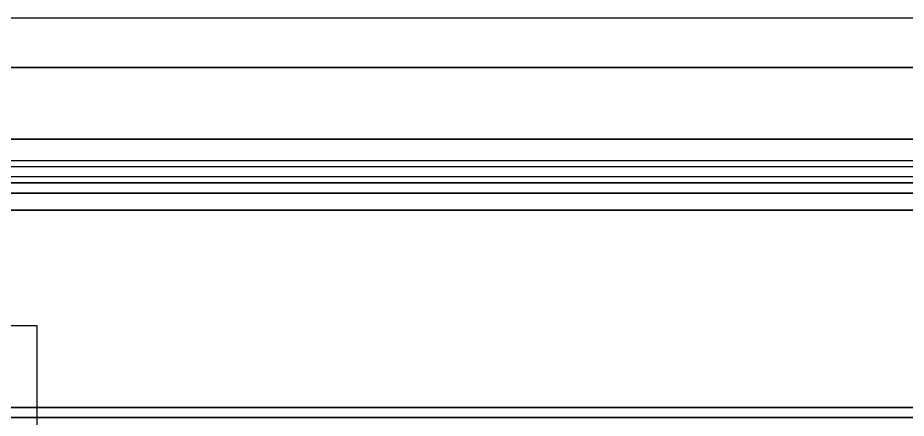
# Model space of a CAD drawing. Extents: x -3500 to 3500, y -3500 to 3500.
# Drawn here: x 278 to 1519, y 1748 to 2307 of the extents above; entities that cross this region are included whole.
import ezdxf

# ---------------------------------------------------------------- set-up
doc = ezdxf.new("R2010")
doc.units = 0
for name, color, linetype in [('L5D0', 3, 'CONTINUOUS'), ('L5D100', 7, 'CONTINUOUS'), ('L5D11', 2, 'CONTINUOUS'), ('L5D99', 4, 'CONTINUOUS')]:
    doc.layers.add(name, color=color, linetype=linetype)

# ---------------------------------------------------------------- blocks, each defined once
blk = doc.blocks.new('ground_main_5')
at = {"layer": 'L5D0'}
for points in [[(2260, 2107.09), (-2260, 2107.09)], [(-2260, 2076.91), (2260, 2076.91)], [(2304.4725, 2062.28), (-2304.4725, 2062.28)], [(-2304.4725, 2062.28), (2304.4725, 2062.28)], [(2334.91, 1748.689), (-396.5985, 1748.689)], [(-396.5985, 1748.689), (2334.91, 1748.689)]]:
    blk.add_lwpolyline(points, dxfattribs=at)
blk = doc.blocks.new('TOP_main_5_Cheese_100')
at = {"layer": 'L5D100'}
for points in [[(-2637.5, 2137.5), (2637.5, 2137.5)], [(2637.5, 2137.5), (-2637.5, 2137.5)], [(-2637.5, 2237.5), (2637.5, 2237.5)], [(2637.5, 2237.5), (-2637.5, 2237.5)], [(2260, 2107.09), (-2260, 2107.09)], [(-2267.448, 2076.5385), (2267.448, 2076.5385)], [(2325.6125, 2038.1455), (-2325.6125, 2038.1455)], [(-2260, 2076.91), (2260, 2076.91), (2260.5475, 2076.908), (2261.0945, 2076.902), (2261.642, 2076.892), (2262.189, 2076.878), (2262.736, 2076.86), (2263.2825, 2076.838), (2263.8295, 2076.812), (2264.376, 2076.782), (2264.922, 2076.748), (2265.468, 2076.71), (2266.014, 2076.668), (2266.559, 2076.6225), (2267.104, 2076.5725), (2267.448, 2076.5385), (-2267.448, 2076.5385)], [(-2325.6125, 2038.1455), (2325.6125, 2038.1455)], [(2334.91, 1762.5), (-2334.91, 1762.5)], [(262.5, 1762.5), (2334.91, 1762.5)]]:
    blk.add_lwpolyline(points, dxfattribs=at)
blk = doc.blocks.new('TOP_main_5')
at = {"layer": 'L5D11'}
blk.add_lwpolyline([(-2260, 2099.09), (2260, 2099.09), (2260, 2084.91), (-2260, 2084.91)], dxfattribs=at)
for name in ['ground_main_5', 'TOP_main_5_Cheese_100']:
    blk.add_blockref(name, (0, 0))
blk = doc.blocks.new('TOP_main_5_NoCheese_99')
at = {"layer": 'L5D99'}
for points in [[(-2565.09, 2307.09), (2565.09, 2307.09), (2565.09, -1520.787), (2750, -1620.787), (2750, -2640), (1950, -2640), (1950, -1620.787), (2134.91, -1520.787), (2134.91, -1500), (2134.91, -1370.185), (1649.725, -1370.185), (1649.725, -2010.185), (386.415, -2010.185), (386.415, -1690.185), (24.965, -1690.185)], [(141.9525, 997.135), (2134.91, 997.135), (2134.91, 1516.41), (1740.4325, 1516.41), (1740.4325, 1036.41), (653.4365, 1036.41), (653.4365, 1276.41), (305.585, 1276.41), (305.585, 1876.91), (-104.6725, 1876.91)]]:
    blk.add_lwpolyline(points, dxfattribs=at)
blk = doc.blocks.new('TOP_main')
for name in ['TOP_main_5', 'TOP_main_5_NoCheese_99']:
    blk.add_blockref(name, (0, 0))

msp = doc.modelspace()

# ---------------------------------------------------------------- block references
msp.add_blockref('TOP_main', (0, 0))

doc.saveas('drawing.dxf')
